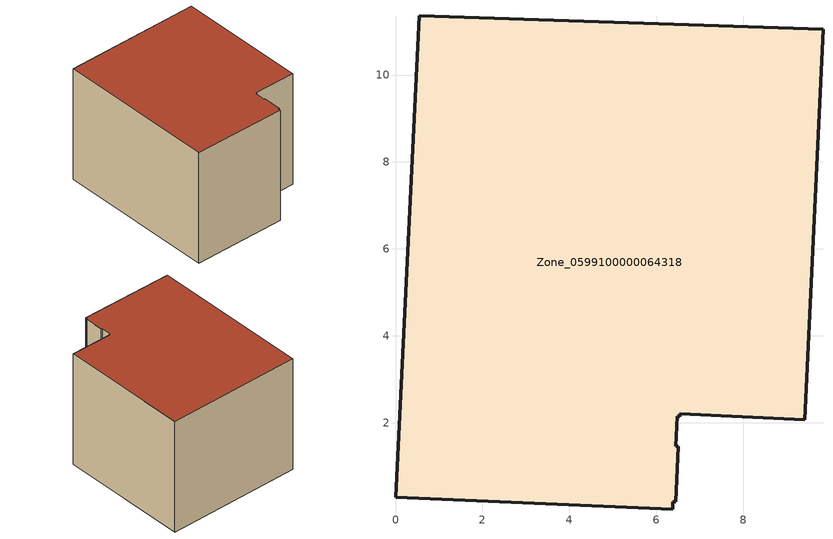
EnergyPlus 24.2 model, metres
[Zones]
Zone_0599100000064318
 floor ground (C_G): 6.45,0.18 6.38,0.18 6.37,0 0,0.28 0.55,11.37 9.84,11.05 9.41,2.07 6.54,2.21 6.54,2.14 6.49,2.14 6.45,1.46 6.51,1.46 z0.95
 wall outside (C_F): 9.84,11.05 0.55,11.37 0,0.28 6.37,0 6.38,0.18 6.45,0.18 6.51,1.46 6.45,1.46 6.49,2.14 6.54,2.14 6.54,2.21 9.41,2.07 9.84,11.05 z0.95:8.9
 roof outside (C_R): 6.45,0.18 6.51,1.46 6.45,1.46 6.49,2.14 6.54,2.14 6.54,2.21 9.41,2.07 9.84,11.05 0.55,11.37 0,0.28 6.37,0 6.38,0.18 z8.9
[BUILDING]
Pand.0599100000064318: North Axis=0; Terrain=City; Loads Convergence Tolerance Value=0.04; Temperature Convergence Tolerance Value=0.4; Solar Distribution=FullExterior; Maximum Number of Warmup Days=25; Minimum Number of Warmup Days=1
[Site:Location]
Rotterdam.The.Hague.AP_ZH_NLD Design_Conditions: Latitude=51.96; Longitude=4.45; Time Zone=1; Elevation=-4.5
[SITE:GROUNDTEMPERATURE:BUILDINGSURFACE]
18, 18, 18, 18, 18, 18, 18, 18, 18, 18, 18, 18
[MATERIAL] Thermal Absorptance=0.9; Solar Absorptance=0.7; Visible Absorptance=0.7
Name | Roughness | Thickness | Conductivity | Density | Specific Heat
G.TC.1965-1974 | MediumSmooth | 0.15 | 0.882353 | 540 | 1210
F.TC.1965-1974 | Rough | 0.3 | 0.697674 | 1920 | 840
R.TC.1965-1974 | MediumRough | 0.2 | 0.232558 | 1500 | 1000
[CONSTRUCTION]
C_G: G.TC.1965-1974
C_F: F.TC.1965-1974
C_R: R.TC.1965-1974
[ZONE]
Zone_0599100000064318: Type=1; Multiplier=1; Ceiling Height=Autocalculate; Volume=Autocalculate; Floor Area=autocalculate; Part of Total Floor Area=Yes
[ZONEINFILTRATION:DESIGNFLOWRATE]
Infil_Zone_0599100000064318: Zone or ZoneList or Space or SpaceList=Zone_0599100000064318; Schedule=AlwaysOn; Design Flow Rate Calculation Method=Flow/Area; Flow Rate per Floor Area=0.003; Constant Term Coefficient=1; Temperature Term Coefficient=0; Velocity Term Coefficient=0; Velocity Squared Term Coefficient=0
[HVACTEMPLATE:ZONE:IDEALLOADSAIRSYSTEM]
Zone_0599100000064318: Maximum Heating Supply Air Temperature=50; Minimum Cooling Supply Air Temperature=13; Maximum Heating Supply Air Humidity Ratio=0.0156; Minimum Cooling Supply Air Humidity Ratio=0.0077; Heating Limit=NoLimit; Cooling Limit=NoLimit; Dehumidification Control Type=ConstantSensibleHeatRatio; Cooling Sensible Heat Ratio=0.7; Dehumidification Setpoint=60; Humidification Control Type=None; Humidification Setpoint=30; Outdoor Air Method=None; Outdoor Air Flow Rate per Person=0.00944; Outdoor Air Flow Rate per Zone Floor Area=0; Outdoor Air Flow Rate per Zone=0; Demand Controlled Ventilation Type=None; Outdoor Air Economizer Type=NoEconomizer; Heat Recovery Type=None; Sensible Heat Recovery Effectiveness=0.7; Latent Heat Recovery Effectiveness=0.65
[ZONECONTROL:THERMOSTAT]
ThermostatControl_Zone_0599100000064318: Zone or ZoneList=Zone_0599100000064318; Control Type Schedule=DualSetpointControlType; Control 1=Thermostat_Zone_0599100000064318; Temperature Difference Between Cutout And Setpoint=0
[THERMOSTATSETPOINT:DUALSETPOINT]
Thermostat_Zone_0599100000064318: Heating Setpoint Temperature Schedule=HeatingSetpoint_Zone_0599100000064318; Cooling Setpoint Temperature Schedule=CoolingSetpoint_Zone_0599100000064318
[SCHEDULE:COMPACT]
HeatingSetpoint_Zone_0599100000064318: Through: 12/31, For: AllDays, Until: 24:00, 21
CoolingSetpoint_Zone_0599100000064318: Through: 12/31, For: AllDays, Until: 24:00, 24
DualSetpointControlType: Through: 12/31, For: AllDays, Until: 24:00, 4
AlwaysOn: Through: 12/31, For: AllDays, Until: 24:00, 1
